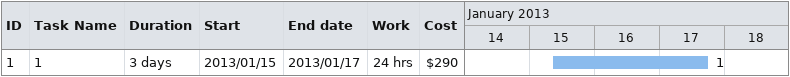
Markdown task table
| ID | Task | Duration | Start | Finish | Resources | Work (h) | Cost ($) |
|---|---|---|---|---|---|---|---|
| 1 | 1 | 3d | 2013-01-15 | 2013-01-17 | 1 | 24 | 290 |
